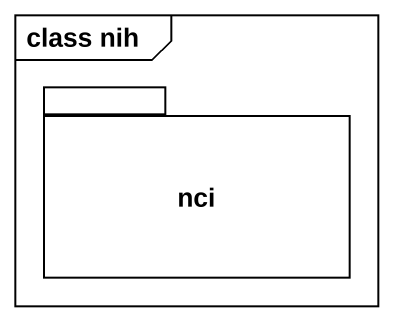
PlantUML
@startuml
mainframe class nih
package nci {
}
@enduml
